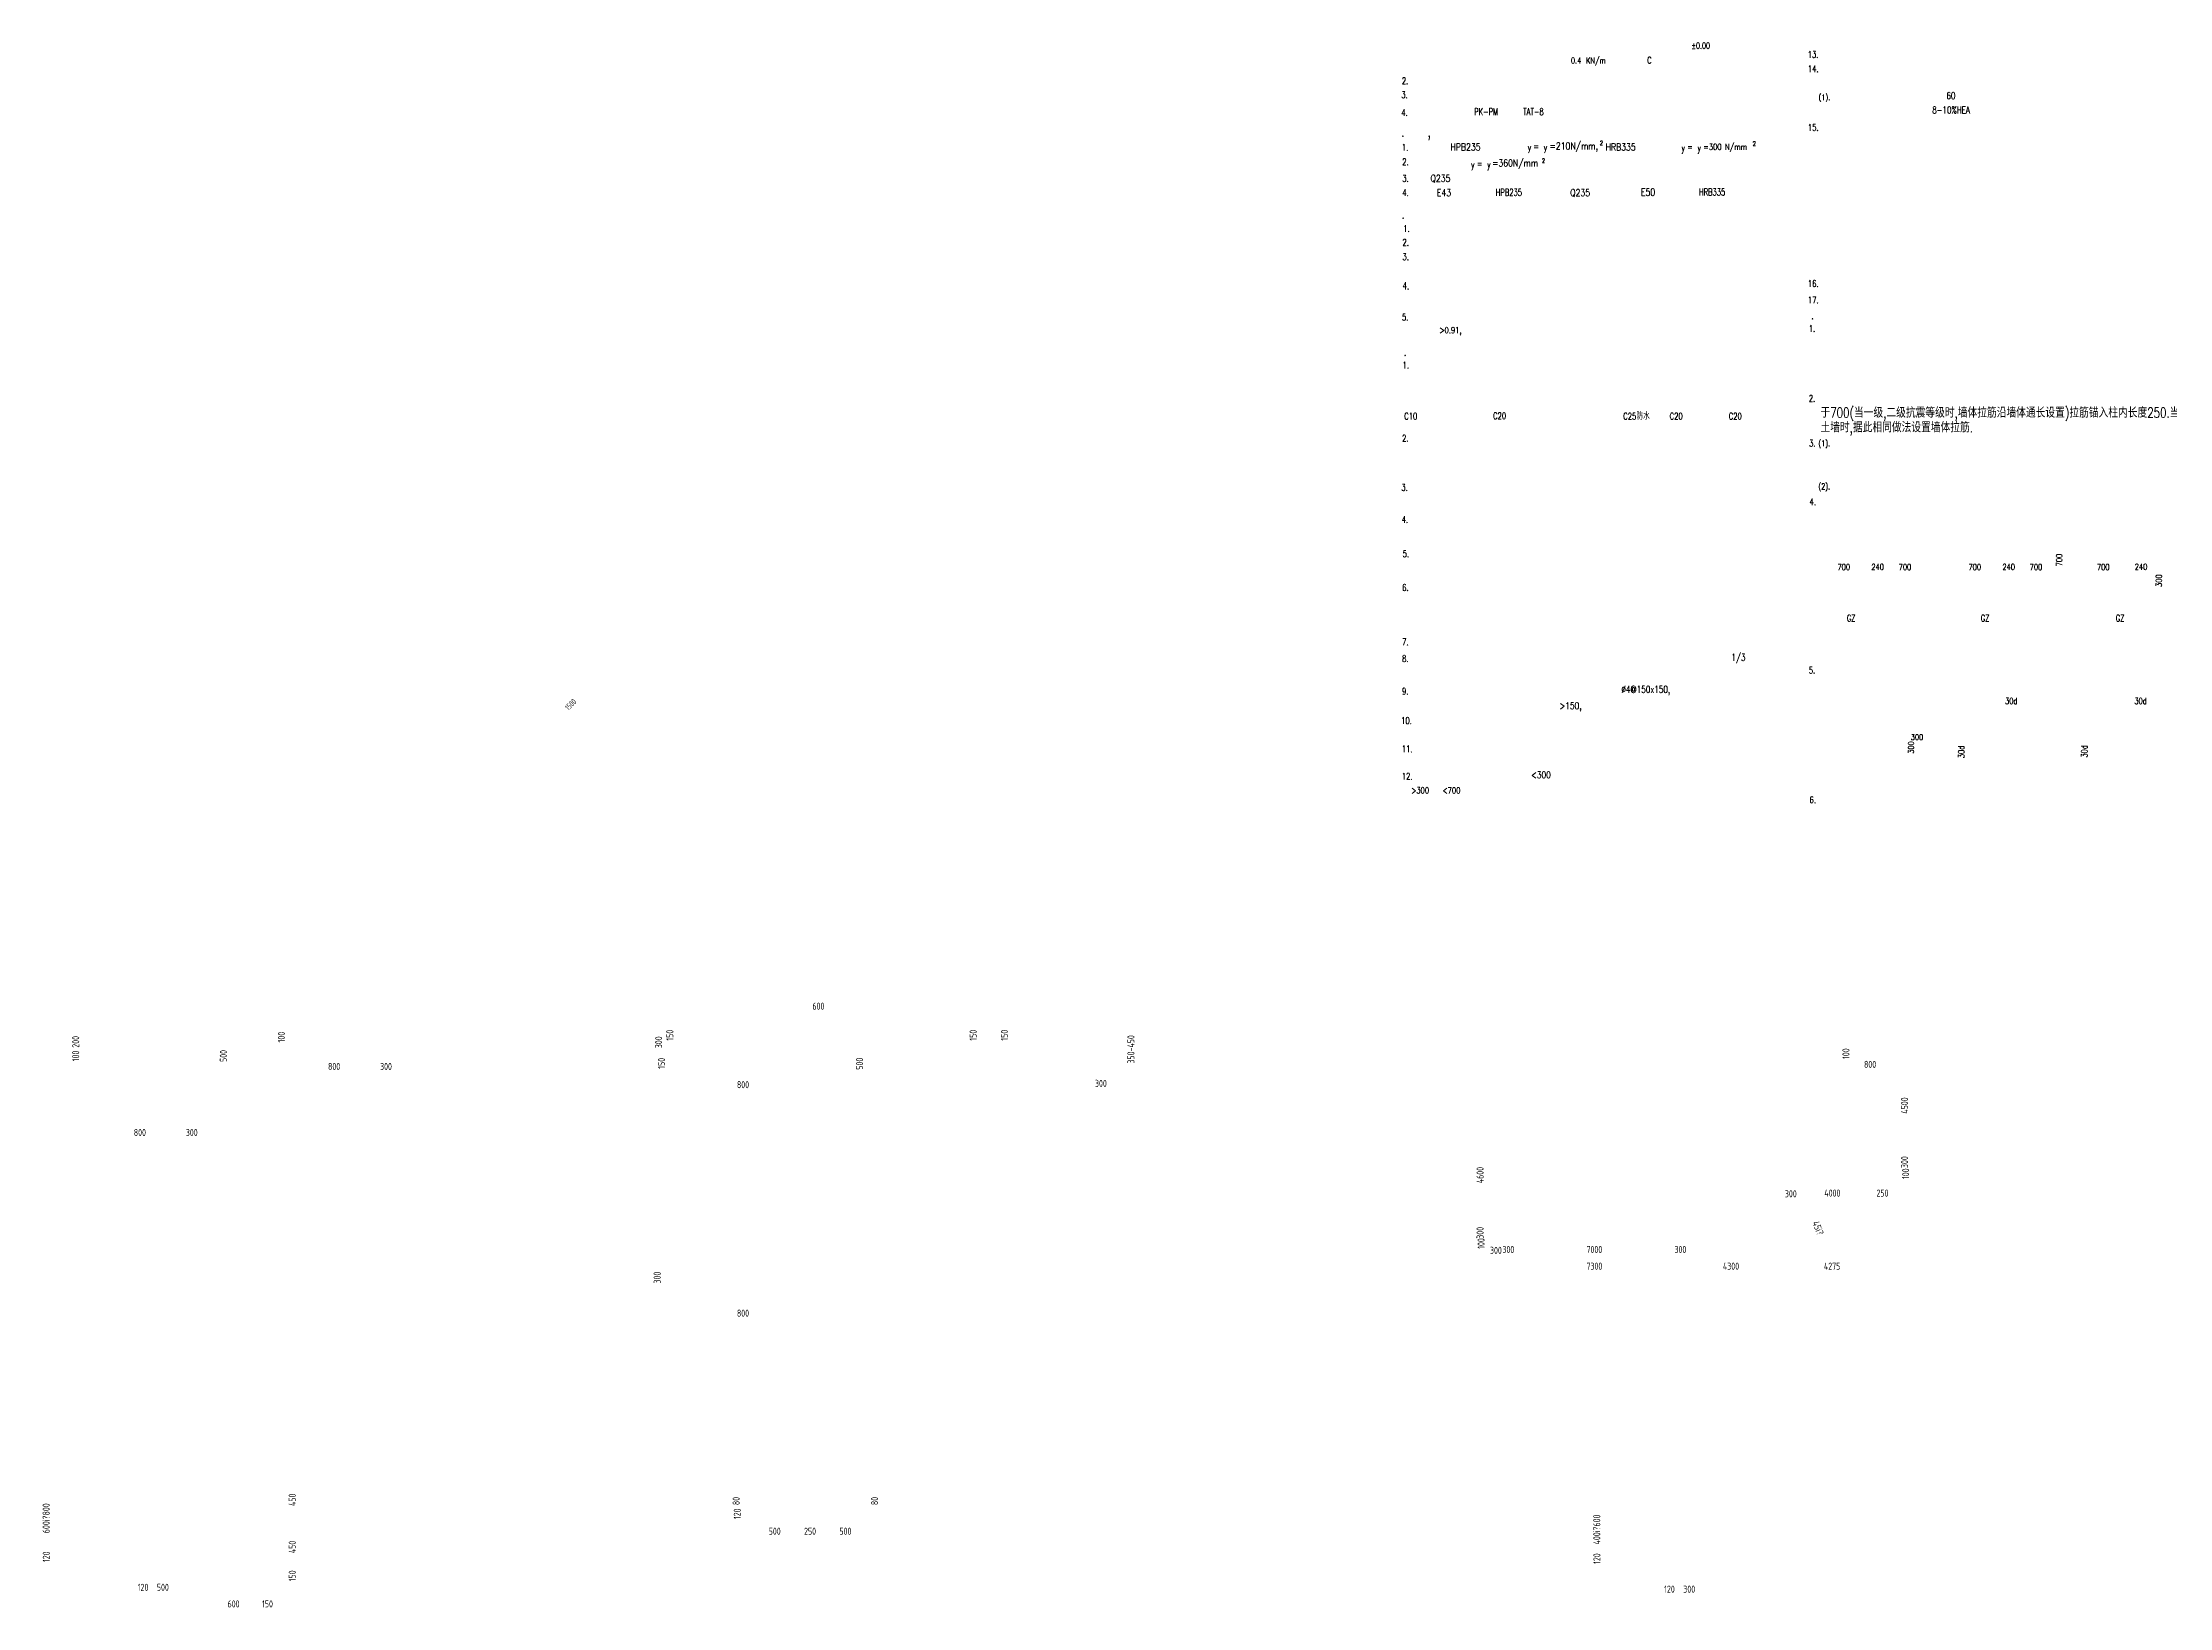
# Model space of a CAD drawing. Extents: x 838828 to 1489448, y 610351 to 848160.
# Drawn here: x 839840 to 930091, y 683977 to 750370 of the extents above; entities that cross this region are included whole.
import ezdxf
from ezdxf.enums import TextEntityAlignment as Align

# ---------------------------------------------------------------- set-up
doc = ezdxf.new("R2010")
doc.units = 0
doc.header["$LTSCALE"] = 1000
doc.header["$MEASUREMENT"] = 0
doc.layers.add('HATCH', color=8, linetype='CONTINUOUS', lineweight=13)
doc.layers.add('我的图填充', color=8, linetype='CONTINUOUS')
doc.layers.add('我的标注', color=8, linetype='CONTINUOUS')
doc.styles.add('H', font='simplex.shx', dxfattribs={"width": 0.8, "height": 400, "bigfont": 'hztxt.shx'})
doc.styles.add('HZ0A', font='simplex.shx', dxfattribs={"width": 0.75, "bigfont": 'hztxt.shx'})
doc.styles.add('HZS', font='SIMPLEX', dxfattribs={"width": 0.75, "bigfont": 'HZTXT'})
doc.styles.add('SIM', font='SIMPLEX', dxfattribs={"width": 0.75, "bigfont": 'HZTXT'})
doc.styles.add('TSSD_DIMENSION', font='tssdeng.shx', dxfattribs={"width": 0.7, "bigfont": 'tssdchn.shx'})
doc.styles.add('TXT1', font='txt.shx', dxfattribs={"width": 0.75, "bigfont": 'hztxt.shx'})

msp = doc.modelspace()

# ---------------------------------------------------------------- texts
at = {"layer": 'HATCH', "color": 8, "style": 'TSSD_DIMENSION', "width": 0.7}
msp.add_text('1500', height=243.5, rotation=45, dxfattribs=at).set_placement((862152, 722017))
at = {"layer": 'HATCH', "color": 7, "ltscale": 0.001, "insert": (915181, 700075), "char_height": 300, "attachment_point": 5, "rotation": 292.5, "style": 'TSSD_DIMENSION'}
msp.add_mtext('\\A1;45¡?', dxfattribs=at)
at = {"layer": '我的图填充', "color": 7, "ltscale": 0.001, "char_height": 300, "attachment_point": 5, "rotation": 90, "style": 'TSSD_DIMENSION'}
for s, insert in [('\\A1;450', (850437, 688545)), ('\\A1;450', (850437, 686545)), ('\\A1;150', (850437, 685318))]:
    msp.add_mtext(s, dxfattribs=dict(at, insert=insert))
at = {"layer": '我的图填充', "color": 7, "linetype": 'Continuous', "ltscale": 0.001, "char_height": 300, "attachment_point": 5, "rotation": 90, "style": 'TSSD_DIMENSION'}
for s, insert in [('\\A1;600¡?800', (839992, 687762)), ('\\A1;120', (840000, 686127))]:
    msp.add_mtext(s, dxfattribs=dict(at, insert=insert))
at = {"layer": '我的图填充', "color": 7, "linetype": 'Continuous', "ltscale": 0.001, "char_height": 300, "attachment_point": 5, "style": 'TSSD_DIMENSION'}
for s, insert in [('\\A1;120', (844106, 684832)), ('\\A1;500', (844946, 684832))]:
    msp.add_mtext(s, dxfattribs=dict(at, insert=insert))
at = {"layer": '我的图填充', "color": 7, "ltscale": 0.001, "char_height": 300, "attachment_point": 5, "style": 'TSSD_DIMENSION'}
for s, insert in [('\\A1;600', (847946, 684127)), ('\\A1;150', (849385, 684127))]:
    msp.add_mtext(s, dxfattribs=dict(at, insert=insert))
at = {"layer": '我的标注'}
for s, height, style, width, p in [('%%p0.00', 263.6, 'HZS', 0.65, (909810, 750106)), ('13.', 282.5, 'HZS', 0.75, (914739, 749724)), ('0.4', 263.6, 'HZS', 0.7, (904691, 749477)), ('KN/m', 263.6, 'HZS', 0.7, (905337, 749477)), ('C', 294, 'HZS', 0.7, (907931, 749474)), ('14.', 282.5, 'HZS', 0.75, (914749, 749112)), ('3.', 282.5, 'HZS', 0.7, (897497, 748014)), ('2.', 282.5, 'HZS', 0.7, (897522, 748603)), ('(1).', 235.4, 'HZS', 0.7, (915201, 747932)), ('60', 294.5, 'HZS', 0.75, (920630, 747966)), ('4.', 282.5, 'HZS', 0.7, (897497, 747258)), ('PK-PM', 300, 'HZS', 0.7, (900588, 747283)), ('TAT-8', 300, 'HZS', 0.7, (902672, 747283)), ('8-10%HEA', 294.5, 'HZS', 0.75, (920027, 747358)), ('.', 471, 'H', 0.8, (897479, 746377)), (',', 471, 'H', 0.8, (898595, 746377)), ('15.', 282.5, 'HZS', 0.75, (914749, 746628)), ('1.', 282.5, 'HZS', 0.7, (897524, 745783)), ('HPB235', 300, 'HZS', 0.8, (899585, 745788)), ('y', 282, 'HZS', 0.75, (902865, 745785)), ('=', 282, 'HZS', 0.7, (903105, 745824)), ('y', 282, 'HZS', 0.75, (903544, 745785)), ('=210N/mm,', 300, 'HZS', 0.8, (903786, 745836)), ('2', 188, 'HZS', 0.7, (905921, 746012)), ('HRB335', 300, 'HZS', 0.8, (906168, 745788)), ('y', 282, 'HZS', 0.75, (909389, 745763)), ('=', 282, 'HZS', 0.7, (909629, 745802)), ('y', 282, 'HZS', 0.75, (910069, 745763)), ('=300 N/mm', 263.6, 'HZS', 0.8, (910310, 745814)), ('2', 188, 'HZS', 0.7, (912403, 745990)), ('2.', 282.5, 'HZS', 0.75, (897537, 745171)), ('3.', 282.5, 'HZS', 0.75, (897537, 744467)), ('Q235', 300, 'HZS', 0.8, (898738, 744458)), ('y', 282, 'HZS', 0.75, (900463, 745055)), ('=', 282, 'HZS', 0.7, (900703, 745094)), ('y', 282, 'HZS', 0.75, (901143, 745055)), ('=360N/mm', 300, 'HZS', 0.8, (901348, 745106)), ('2', 188, 'HZS', 0.7, (903460, 745261)), ('4.', 282.5, 'HZS', 0.75, (897537, 743860)), ('E43', 300, 'HZS', 0.8, (899005, 743853)), ('HPB235', 300, 'HZS', 0.7, (901503, 743868)), ('Q235', 300, 'HZS', 0.8, (904666, 743854)), ('E50', 300, 'HZS', 0.8, (907663, 743872)), ('HRB335', 300, 'HZS', 0.7, (910126, 743882)), ('.', 471, 'H', 0.8, (897498, 742899)), ('2.', 282.5, 'HZS', 0.75, (897546, 741750)), ('1.', 282.5, 'HZS', 0.75, (897581, 742340)), ('3.', 282.5, 'HZS', 0.75, (897546, 741142)), ('4.', 310.7, 'HZS', 0.75, (897540, 739897)), ('16.', 282.5, 'HZS', 0.75, (914749, 740000)), ('17.', 282.5, 'HZS', 0.75, (914749, 739306)), ('5.', 282.5, 'HZS', 0.75, (897524, 738582)), ('>0.91,', 263.6, 'HZ0A', 0.8, (899114, 738036)), ('1.', 282.5, 'HZS', 0.75, (914790, 738097)), ('.', 471, 'H', 0.8, (914864, 738627)), ('1.', 282.5, 'HZS', 0.75, (897552, 736542)), ('.', 471, 'H', 0.8, (897582, 737073)), ('C10', 282.5, 'HZS', 0.75, (897621, 734377)), ('C20', 282.5, 'HZS', 0.75, (901390, 734391)), ('C25防水', 282.5, 'HZS', 0.75, (906914, 734377)), ('C20', 282.5, 'HZS', 0.75, (908883, 734377)), ('C20', 282.5, 'HZS', 0.75, (911390, 734377)), ('2.', 282.5, 'HZS', 0.75, (914790, 735132)), ('于700(当一级,二级抗震等级时,墙体拉筋沿墙体通长设置)拉筋锚入柱内长度250.当砌体边为钢筋混凝', 423.69, 'HZS', 0.75, (915284, 734456)), ('土墙时,据此相同做法设置墙体拉筋.', 423.69, 'HZS', 0.75, (915284, 733834)), ('2.', 282.5, 'HZS', 0.75, (897528, 733443)), ('3.', 282.5, 'HZS', 0.75, (914799, 733229)), ('(1).', 254.2, 'HZS', 0.75, (915194, 733239)), ('3.', 282.5, 'HZS', 0.75, (897497, 731355)), ('(2).', 254.2, 'HZS', 0.75, (915194, 731413)), ('4.', 282.5, 'HZS', 0.75, (897515, 729998)), ('4.', 282.5, 'HZS', 0.75, (914819, 730741)), ('5.', 282.5, 'HZS', 0.75, (897553, 728540)), ('700', 254.2, 'HZS', 0.7, (916004, 727991)), ('240', 254.2, 'HZS', 0.7, (917441, 727996)), ('700', 254.2, 'HZS', 0.7, (918600, 727991)), ('700', 254.2, 'HZS', 0.7, (921564, 727991)), ('240', 254.2, 'HZS', 0.7, (923002, 727996)), ('700', 254.2, 'HZS', 0.7, (924160, 727991)), ('700', 254.2, 'HZS', 0.7, (927014, 727991)), ('240', 254.2, 'HZS', 0.7, (928618, 728001)), ('6.', 282.5, 'HZS', 0.75, (897533, 727103)), ('GZ', 282.5, 'HZS', 0.7, (916404, 725805)), ('GZ', 282.5, 'HZS', 0.7, (922084, 725805)), ('GZ', 282.5, 'HZS', 0.7, (927813, 725805)), ('7.', 282.5, 'HZS', 0.75, (897533, 724797)), ('8.', 282.5, 'HZS', 0.75, (897529, 724090)), ('5.', 282.5, 'HZS', 0.75, (914790, 723597)), ('9.', 282.5, 'HZS', 0.75, (897529, 722705)), ('%%c4@150x150,', 301.29, 'TXT1', 0.75, (906834, 722775)), ('>150,', 291.9, 'SIM', 0.8, (904208, 722085)), ('10.', 282.5, 'HZS', 0.75, (897490, 721459)), ('11.', 282.5, 'HZS', 0.75, (897514, 720257)), ('300', 235.4, 'SIM', 0.75, (919113, 720782)), ('12.', 282.5, 'HZS', 0.75, (897518, 719097)), ('<300', 291.9, 'HZS', 0.8, (903005, 719155)), ('>300', 263.6, 'HZS', 0.8, (897916, 718514)), ('<700', 263.6, 'HZS', 0.8, (899246, 718508)), ('6.', 282.5, 'HZS', 0.75, (914819, 718101))]:
    msp.add_text(s, height=height, dxfattribs=dict(at, style=style, width=width)).set_placement(p)
for s, height, style, width, p in [('700', 254.2, 'HZS', 0.7, (925534, 728145)), ('300', 254.2, 'HZS', 0.7, (929767, 727271)), ('300', 235.4, 'SIM', 0.75, (919243, 720198))]:
    msp.add_text(s, height=height, rotation=90, dxfattribs=dict(at, style=style, width=width)).set_placement(p)
at = {"layer": '我的标注', "linetype": 'ByBlock', "style": 'HZS', "width": 0.75}
msp.add_text('1/3', height=300, dxfattribs=at).set_placement((911804, 724261), align=Align.MIDDLE)
at = {"layer": '我的标注', "linetype": 'ByBlock', "style": 'HZ0A', "width": 0.75}
for p in [(923377, 722438), (928866, 722438)]:
    msp.add_text('30d', height=263.6, dxfattribs=at).set_placement(p, align=Align.MIDDLE_CENTER)
for p in [(921255, 720270), (926475, 720297)]:
    msp.add_text('30d', height=263.6, rotation=90, dxfattribs=at).set_placement(p, align=Align.MIDDLE_CENTER)
at = {"layer": '我的标注', "color": 7, "linetype": 'Continuous', "ltscale": 0.001, "char_height": 300, "attachment_point": 5, "style": 'TSSD_DIMENSION'}
for s, insert in [('\\A1;600', (872763, 709488)), ('\\A1;800', (852214, 706930)), ('\\A1;300', (854414, 706930)), ('\\A1;800', (869563, 706157)), ('\\A1;300', (884749, 706212)), ('\\A1;800', (843971, 704128)), ('\\A1;300', (846171, 704128)), ('\\A1;300', (914025, 701528)), ('\\A1;4000', (915789, 701558)), ('\\A1;250', (917914, 701558)), ('\\A1;300', (901511, 699128)), ('\\A1;7300', (905689, 698456)), ('\\A1;7000', (905689, 699164)), ('\\A1;300', (909339, 699164)), ('\\A1;4300', (911489, 698456)), ('\\A1;4275', (915777, 698456)), ('\\A1;800', (869563, 696463)), ('\\A1;500', (870908, 687210)), ('\\A1;250', (872408, 687210)), ('\\A1;500', (873908, 687210)), ('\\A1;120', (908875, 684754)), ('\\A1;300', (909715, 684754))]:
    msp.add_mtext(s, dxfattribs=dict(at, insert=insert))
at = {"layer": '我的标注', "color": 7, "linetype": 'Continuous', "ltscale": 0.001, "char_height": 300, "attachment_point": 5, "rotation": 90, "style": 'TSSD_DIMENSION'}
for s, insert in [('\\A1;200', (841246, 707974)), ('\\A1;100', (849975, 708174)), ('\\A1;{\\C8;300}', (865982, 707955)), ('\\A1;150', (866456, 708255)), ('\\A1;150', (879328, 708255)), ('\\A1;150', (880655, 708255)), ('\\A1;350-450', (886024, 707655)), ('\\A1;100', (841246, 707374)), ('\\A1;500', (847513, 707374)), ('\\A1;150', (866105, 707061)), ('\\A1;500', (874508, 707047)), ('\\A1;300', (865922, 697971)), ('\\A1;80', (869270, 688494)), ('\\A1;80', (875147, 688494)), ('\\A1;120', (869320, 687950)), ('\\A1;400¡?600', (905789, 687286)), ('\\A1;120', (905797, 686048))]:
    msp.add_mtext(s, dxfattribs=dict(at, insert=insert))
at = {"layer": '我的标注', "color": 7, "ltscale": 0.001, "char_height": 300, "attachment_point": 5, "rotation": 90, "style": 'TSSD_DIMENSION'}
for s, insert in [('\\A1;100', (916364, 707472)), ('\\A1;4500', (918850, 705272)), ('\\A1;300', (918850, 702872)), ('\\A1;4600', (900838, 702322)), ('\\A1;100', (918897, 702378)), ('\\A1;300', (900838, 699872)), ('\\A1;100', (900880, 699418))]:
    msp.add_mtext(s, dxfattribs=dict(at, insert=insert))
at = {"layer": '我的标注', "color": 7, "ltscale": 0.001, "char_height": 300, "attachment_point": 5, "style": 'TSSD_DIMENSION'}
for s, insert in [('\\A1;800', (917389, 707018)), ('\\A1;300', (902039, 699164))]:
    msp.add_mtext(s, dxfattribs=dict(at, insert=insert))

doc.saveas('drawing.dxf')
